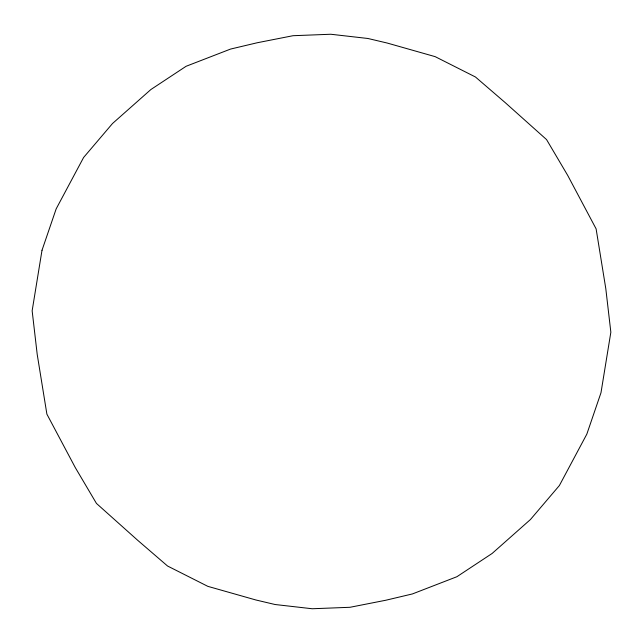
<?xml version="1.0" encoding="UTF-8"?>
<svg xmlns="http://www.w3.org/2000/svg" width="643" height="643" viewBox="0 0 643 643"><rect width="100%" height="100%" fill="white"/><g stroke="black" fill="none" stroke-linecap="round" stroke-linejoin="round"><path stroke-width="0.96" d="M42.012 250.264L32.15 310.786L37.206 354.381L46.891 414.148L75.295 467.598L96.45 503.421L137.747 540.337L167.542 566.009L207.834 586.352L255.866 599.975L275.091 604.516L312.217 608.752L349.977 607.289L385.8 600.24L412.436 593.931L456.892 576.723L492.128 553.462L530.475 519.496L559.386 485.529L586.826 434.146L600.988 392.736L610.85 332.214L605.794 288.619L596.109 228.852L567.705 175.402L546.55 139.579L505.253 102.663L475.458 76.991L435.166 56.648L387.134 43.025L367.909 38.484L330.783 34.248L293.023 35.711L257.2 42.76L230.564 49.069L186.108 66.277L150.872 89.538L112.525 123.504L83.614 157.471L56.174 208.854L42.012 250.264"/></g></svg>
